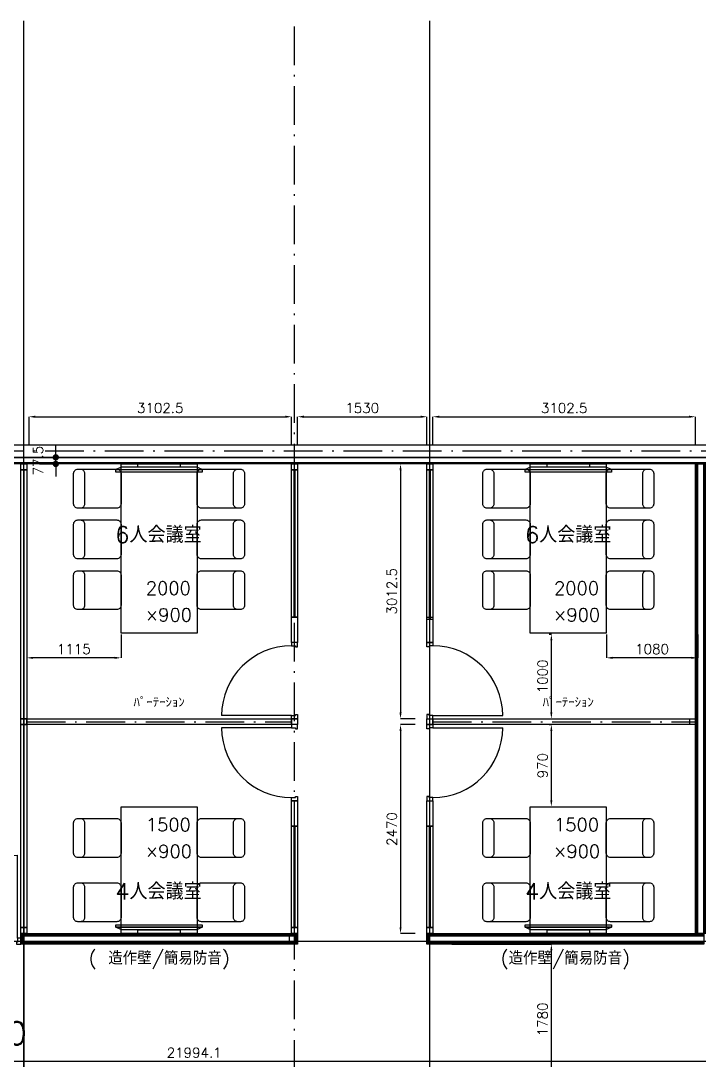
# Model space of a CAD drawing. Extents: x -120222 to -41942, y -19134 to 30932.
# Drawn here: x -91322 to -83305, y 16533 to 28821 of the extents above; entities that cross this region are included whole.
import ezdxf
from ezdxf.enums import TextEntityAlignment as Align

# ---------------------------------------------------------------- set-up
doc = ezdxf.new("R2010")
doc.units = 0
doc.header["$LTSCALE"] = 150
doc.header["$MEASUREMENT"] = 0
doc.header["$PDMODE"] = 1
doc.header["$PDSIZE"] = -2
doc.linetypes.add('ISO-10______', pattern=[4.699, 3.048, -0.762, 0.127, -0.762])
doc.layers.get('0').update_dxf_attribs({"linetype": 'CONTINUOUS'})
doc.layers.get('DEFPOINTS').update_dxf_attribs({"linetype": 'CONTINUOUS'})
for name, color, linetype in [('____-567', 7, 'CONTINUOUS'), ('____-569', 7, 'CONTINUOUS'), ('________', 7, 'CONTINUOUS'), ('____B', 7, 'CONTINUOUS'), ('____B-1', 7, 'CONTINUOUS'), ('___B', 7, 'CONTINUOUS')]:
    doc.layers.add(name, color=color, linetype=linetype)
doc.styles.get("Standard").update_dxf_attribs({"font": 'txt', "bigfont": 'BIGFONT.SHX'})
doc.dimstyles.new('KOYATSU', dxfattribs={"dimtxt": 116.375326, "dimasz": 75.111694, "dimexe": 0, "dimexo": 225, "dimgap": 45, "dimtad": 1, "dimdec": 1, "dimdsep": 46, "dimtxsty": 'Standard', "dimcen": 0, "dimadec": 0, "dimazin": 0, "dimtfac": 1, "dimtdec": 1, "dimtix": 1, "dimtmove": 2, "dimatfit": 3, "dimfxl": 1, "dimtolj": 1, "dimarcsym": 0})
doc.dimstyles.new('KOYATSU-1', dxfattribs={"dimtxt": 116.375326, "dimasz": 75.111694, "dimexe": 0, "dimexo": 150, "dimgap": 150, "dimtad": 1, "dimdec": 1, "dimdsep": 46, "dimtxsty": 'Standard', "dimcen": 0, "dimadec": 0, "dimazin": 0, "dimtfac": 1, "dimtdec": 1, "dimtix": 1, "dimtmove": 2, "dimatfit": 3, "dimfxl": 1, "dimtolj": 1, "dimarcsym": 0})

# ---------------------------------------------------------------- blocks, each defined once
blk = doc.blocks.new('____-167')
at = {"color": 1, "linetype": 'Continuous', "flags": 128}
blk.add_lwpolyline([(-105865, 19261), (-86086, 19261), (-86086, 19111), (-105865, 19111)], close=True, dxfattribs=at)
blk = doc.blocks.new('____-218')
at = {"color": 1, "linetype": 'Continuous', "flags": 128}
for points in [[(-96633, 18966), (-95613, 18966), (-95678, 18996), (-96568, 18996)], [(-96633, 18966), (-95613, 18966), (-95613, 18936), (-96633, 18936)], [(-96373, 19041), (-95873, 19041), (-95873, 18996), (-96373, 18996)]]:
    blk.add_lwpolyline(points, close=True, dxfattribs=at)
blk = doc.blocks.new('____-219')
at = {"color": 1, "linetype": 'Continuous', "flags": 128}
for points in [[(-91798, 18966), (-90778, 18966), (-90843, 18996), (-91733, 18996)], [(-91798, 18966), (-90778, 18966), (-90778, 18936), (-91798, 18936)], [(-91538, 19041), (-91038, 19041), (-91038, 18996), (-91538, 18996)]]:
    blk.add_lwpolyline(points, close=True, dxfattribs=at)
blk = doc.blocks.new('____-302')
at = {"color": 1, "linetype": 'Continuous', "flags": 128}
for points in [[(-92298, 18321, -0.414214), (-92248, 18371), (-91788, 18371, -0.414214), (-91738, 18321), (-91738, 17961, -0.414214), (-91788, 17911), (-92248, 17911, -0.414214), (-92298, 17961)], [(-92298, 18321, -0.414214), (-92248, 18371), (-92218, 18371, -0.414214), (-92168, 18321), (-92168, 17961, -0.414214), (-92218, 17911), (-92248, 17911, -0.414214), (-92298, 17961)]]:
    blk.add_lwpolyline(points, format="xyb", close=True, dxfattribs=at)
blk = doc.blocks.new('____-303')
at = {"color": 1, "linetype": 'Continuous', "flags": 128}
for points in [[(-92298, 17721, -0.414214), (-92248, 17771), (-91788, 17771, -0.414214), (-91738, 17721), (-91738, 17361, -0.414214), (-91788, 17311), (-92248, 17311, -0.414214), (-92298, 17361)], [(-92298, 17721, -0.414214), (-92248, 17771), (-92218, 17771, -0.414214), (-92168, 17721), (-92168, 17361, -0.414214), (-92218, 17311), (-92248, 17311, -0.414214), (-92298, 17361)]]:
    blk.add_lwpolyline(points, format="xyb", close=True, dxfattribs=at)
blk = doc.blocks.new('____-304')
at = {"color": 1, "linetype": 'Continuous', "flags": 128}
for points in [[(-92298, 18921, -0.414214), (-92248, 18971), (-91788, 18971, -0.414214), (-91738, 18921), (-91738, 18561, -0.414214), (-91788, 18511), (-92248, 18511, -0.414214), (-92298, 18561)], [(-92298, 18921, -0.414214), (-92248, 18971), (-92218, 18971, -0.414214), (-92168, 18921), (-92168, 18561, -0.414214), (-92218, 18511), (-92248, 18511, -0.414214), (-92298, 18561)]]:
    blk.add_lwpolyline(points, format="xyb", close=True, dxfattribs=at)
blk = doc.blocks.new('____-305')
at = {"color": 1, "linetype": 'Continuous', "flags": 128}
for points in [[(-90278, 17961, -0.414214), (-90328, 17911), (-90788, 17911, -0.414214), (-90838, 17961), (-90838, 18321, -0.414214), (-90788, 18371), (-90328, 18371, -0.414214), (-90278, 18321)], [(-90278, 17961, -0.414214), (-90328, 17911), (-90358, 17911, -0.414214), (-90408, 17961), (-90408, 18321, -0.414214), (-90358, 18371), (-90328, 18371, -0.414214), (-90278, 18321)]]:
    blk.add_lwpolyline(points, format="xyb", close=True, dxfattribs=at)
blk = doc.blocks.new('____-306')
at = {"color": 1, "linetype": 'Continuous', "flags": 128}
for points in [[(-90278, 17361, -0.414214), (-90328, 17311), (-90788, 17311, -0.414214), (-90838, 17361), (-90838, 17721, -0.414214), (-90788, 17771), (-90328, 17771, -0.414214), (-90278, 17721)], [(-90278, 17361, -0.414214), (-90328, 17311), (-90358, 17311, -0.414214), (-90408, 17361), (-90408, 17721, -0.414214), (-90358, 17771), (-90328, 17771, -0.414214), (-90278, 17721)]]:
    blk.add_lwpolyline(points, format="xyb", close=True, dxfattribs=at)
blk = doc.blocks.new('____-307')
at = {"color": 1, "linetype": 'Continuous', "flags": 128}
for points in [[(-90278, 18561, -0.414214), (-90328, 18511), (-90788, 18511, -0.414214), (-90838, 18561), (-90838, 18921, -0.414214), (-90788, 18971), (-90328, 18971, -0.414214), (-90278, 18921)], [(-90278, 18561, -0.414214), (-90328, 18511), (-90358, 18511, -0.414214), (-90408, 18561), (-90408, 18921, -0.414214), (-90358, 18971), (-90328, 18971, -0.414214), (-90278, 18921)]]:
    blk.add_lwpolyline(points, format="xyb", close=True, dxfattribs=at)
blk = doc.blocks.new('____-308')
at = {"color": 8, "linetype": 'Continuous', "flags": 128}
blk.add_lwpolyline([(-91738, 19034), (-90838, 19034), (-90838, 17034), (-91738, 17034)], close=True, dxfattribs=at)
at = {"color": 1}
for name in ['____-304', '____-307', '____-302', '____-305', '____-303', '____-306']:
    blk.add_blockref(name, (0, 0), dxfattribs=at)
blk = doc.blocks.new('____-309')
at = {"color": 1, "linetype": 'Continuous', "flags": 128}
for points in [[(-97133, 18321, -0.414214), (-97083, 18371), (-96623, 18371, -0.414214), (-96573, 18321), (-96573, 17961, -0.414214), (-96623, 17911), (-97083, 17911, -0.414214), (-97133, 17961)], [(-97133, 18321, -0.414214), (-97083, 18371), (-97053, 18371, -0.414214), (-97003, 18321), (-97003, 17961, -0.414214), (-97053, 17911), (-97083, 17911, -0.414214), (-97133, 17961)]]:
    blk.add_lwpolyline(points, format="xyb", close=True, dxfattribs=at)
blk = doc.blocks.new('____-310')
at = {"color": 1, "linetype": 'Continuous', "flags": 128}
for points in [[(-97133, 17721, -0.414214), (-97083, 17771), (-96623, 17771, -0.414214), (-96573, 17721), (-96573, 17361, -0.414214), (-96623, 17311), (-97083, 17311, -0.414214), (-97133, 17361)], [(-97133, 17721, -0.414214), (-97083, 17771), (-97053, 17771, -0.414214), (-97003, 17721), (-97003, 17361, -0.414214), (-97053, 17311), (-97083, 17311, -0.414214), (-97133, 17361)]]:
    blk.add_lwpolyline(points, format="xyb", close=True, dxfattribs=at)
blk = doc.blocks.new('____-311')
at = {"color": 1, "linetype": 'Continuous', "flags": 128}
for points in [[(-97133, 18921, -0.414214), (-97083, 18971), (-96623, 18971, -0.414214), (-96573, 18921), (-96573, 18561, -0.414214), (-96623, 18511), (-97083, 18511, -0.414214), (-97133, 18561)], [(-97133, 18921, -0.414214), (-97083, 18971), (-97053, 18971, -0.414214), (-97003, 18921), (-97003, 18561, -0.414214), (-97053, 18511), (-97083, 18511, -0.414214), (-97133, 18561)]]:
    blk.add_lwpolyline(points, format="xyb", close=True, dxfattribs=at)
blk = doc.blocks.new('____-312')
at = {"color": 1, "linetype": 'Continuous', "flags": 128}
for points in [[(-95113, 17961, -0.414214), (-95163, 17911), (-95623, 17911, -0.414214), (-95673, 17961), (-95673, 18321, -0.414214), (-95623, 18371), (-95163, 18371, -0.414214), (-95113, 18321)], [(-95113, 17961, -0.414214), (-95163, 17911), (-95193, 17911, -0.414214), (-95243, 17961), (-95243, 18321, -0.414214), (-95193, 18371), (-95163, 18371, -0.414214), (-95113, 18321)]]:
    blk.add_lwpolyline(points, format="xyb", close=True, dxfattribs=at)
blk = doc.blocks.new('____-313')
at = {"color": 1, "linetype": 'Continuous', "flags": 128}
for points in [[(-95113, 17361, -0.414214), (-95163, 17311), (-95623, 17311, -0.414214), (-95673, 17361), (-95673, 17721, -0.414214), (-95623, 17771), (-95163, 17771, -0.414214), (-95113, 17721)], [(-95113, 17361, -0.414214), (-95163, 17311), (-95193, 17311, -0.414214), (-95243, 17361), (-95243, 17721, -0.414214), (-95193, 17771), (-95163, 17771, -0.414214), (-95113, 17721)]]:
    blk.add_lwpolyline(points, format="xyb", close=True, dxfattribs=at)
blk = doc.blocks.new('____-314')
at = {"color": 1, "linetype": 'Continuous', "flags": 128}
for points in [[(-95113, 18561, -0.414214), (-95163, 18511), (-95623, 18511, -0.414214), (-95673, 18561), (-95673, 18921, -0.414214), (-95623, 18971), (-95163, 18971, -0.414214), (-95113, 18921)], [(-95113, 18561, -0.414214), (-95163, 18511), (-95193, 18511, -0.414214), (-95243, 18561), (-95243, 18921, -0.414214), (-95193, 18971), (-95163, 18971, -0.414214), (-95113, 18921)]]:
    blk.add_lwpolyline(points, format="xyb", close=True, dxfattribs=at)
blk = doc.blocks.new('____-315')
at = {"color": 8, "linetype": 'Continuous', "flags": 128}
blk.add_lwpolyline([(-96573, 19034), (-95673, 19034), (-95673, 17034), (-96573, 17034)], close=True, dxfattribs=at)
at = {"color": 1}
for name in ['____-311', '____-314', '____-309', '____-312', '____-310', '____-313']:
    blk.add_blockref(name, (0, 0), dxfattribs=at)
blk = doc.blocks.new('____-316')
at = {"color": 1, "linetype": 'Continuous', "flags": 128}
for points in [[(-90278, 14431, -0.414214), (-90328, 14381), (-90788, 14381, -0.414214), (-90838, 14431), (-90838, 14791, -0.414214), (-90788, 14841), (-90328, 14841, -0.414214), (-90278, 14791)], [(-90278, 14431, -0.414214), (-90328, 14381), (-90358, 14381, -0.414214), (-90408, 14431), (-90408, 14791, -0.414214), (-90358, 14841), (-90328, 14841, -0.414214), (-90278, 14791)]]:
    blk.add_lwpolyline(points, format="xyb", close=True, dxfattribs=at)
blk = doc.blocks.new('____-317')
at = {"color": 1, "linetype": 'Continuous', "flags": 128}
for points in [[(-92298, 14791, -0.414214), (-92248, 14841), (-91788, 14841, -0.414214), (-91738, 14791), (-91738, 14431, -0.414214), (-91788, 14381), (-92248, 14381, -0.414214), (-92298, 14431)], [(-92298, 14791, -0.414214), (-92248, 14841), (-92218, 14841, -0.414214), (-92168, 14791), (-92168, 14431, -0.414214), (-92218, 14381), (-92248, 14381, -0.414214), (-92298, 14431)]]:
    blk.add_lwpolyline(points, format="xyb", close=True, dxfattribs=at)
blk = doc.blocks.new('____-318')
at = {"color": 1, "linetype": 'Continuous', "flags": 128}
for points in [[(-90278, 13671, -0.414214), (-90328, 13621), (-90788, 13621, -0.414214), (-90838, 13671), (-90838, 14031, -0.414214), (-90788, 14081), (-90328, 14081, -0.414214), (-90278, 14031)], [(-90278, 13671, -0.414214), (-90328, 13621), (-90358, 13621, -0.414214), (-90408, 13671), (-90408, 14031, -0.414214), (-90358, 14081), (-90328, 14081, -0.414214), (-90278, 14031)]]:
    blk.add_lwpolyline(points, format="xyb", close=True, dxfattribs=at)
blk = doc.blocks.new('____-319')
at = {"color": 1, "linetype": 'Continuous', "flags": 128}
for points in [[(-92298, 14031, -0.414214), (-92248, 14081), (-91788, 14081, -0.414214), (-91738, 14031), (-91738, 13671, -0.414214), (-91788, 13621), (-92248, 13621, -0.414214), (-92298, 13671)], [(-92298, 14031, -0.414214), (-92248, 14081), (-92218, 14081, -0.414214), (-92168, 14031), (-92168, 13671, -0.414214), (-92218, 13621), (-92248, 13621, -0.414214), (-92298, 13671)]]:
    blk.add_lwpolyline(points, format="xyb", close=True, dxfattribs=at)
blk = doc.blocks.new('____-320')
at = {"color": 8, "linetype": 'Continuous', "flags": 128}
blk.add_lwpolyline([(-91738, 14981), (-90838, 14981), (-90838, 13481), (-91738, 13481)], close=True, dxfattribs=at)
at = {"color": 1}
for name in ['____-317', '____-316', '____-319', '____-318']:
    blk.add_blockref(name, (0, 0), dxfattribs=at)
blk = doc.blocks.new('____-321')
at = {"color": 1, "linetype": 'Continuous', "flags": 128}
for points in [[(-95113, 14431, -0.414214), (-95163, 14381), (-95623, 14381, -0.414214), (-95673, 14431), (-95673, 14791, -0.414214), (-95623, 14841), (-95163, 14841, -0.414214), (-95113, 14791)], [(-95113, 14431, -0.414214), (-95163, 14381), (-95193, 14381, -0.414214), (-95243, 14431), (-95243, 14791, -0.414214), (-95193, 14841), (-95163, 14841, -0.414214), (-95113, 14791)]]:
    blk.add_lwpolyline(points, format="xyb", close=True, dxfattribs=at)
blk = doc.blocks.new('____-322')
at = {"color": 1, "linetype": 'Continuous', "flags": 128}
for points in [[(-97133, 14791, -0.414214), (-97083, 14841), (-96623, 14841, -0.414214), (-96573, 14791), (-96573, 14431, -0.414214), (-96623, 14381), (-97083, 14381, -0.414214), (-97133, 14431)], [(-97133, 14791, -0.414214), (-97083, 14841), (-97053, 14841, -0.414214), (-97003, 14791), (-97003, 14431, -0.414214), (-97053, 14381), (-97083, 14381, -0.414214), (-97133, 14431)]]:
    blk.add_lwpolyline(points, format="xyb", close=True, dxfattribs=at)
blk = doc.blocks.new('____-323')
at = {"color": 1, "linetype": 'Continuous', "flags": 128}
for points in [[(-95113, 13671, -0.414214), (-95163, 13621), (-95623, 13621, -0.414214), (-95673, 13671), (-95673, 14031, -0.414214), (-95623, 14081), (-95163, 14081, -0.414214), (-95113, 14031)], [(-95113, 13671, -0.414214), (-95163, 13621), (-95193, 13621, -0.414214), (-95243, 13671), (-95243, 14031, -0.414214), (-95193, 14081), (-95163, 14081, -0.414214), (-95113, 14031)]]:
    blk.add_lwpolyline(points, format="xyb", close=True, dxfattribs=at)
blk = doc.blocks.new('____-324')
at = {"color": 1, "linetype": 'Continuous', "flags": 128}
for points in [[(-97133, 14031, -0.414214), (-97083, 14081), (-96623, 14081, -0.414214), (-96573, 14031), (-96573, 13671, -0.414214), (-96623, 13621), (-97083, 13621, -0.414214), (-97133, 13671)], [(-97133, 14031, -0.414214), (-97083, 14081), (-97053, 14081, -0.414214), (-97003, 14031), (-97003, 13671, -0.414214), (-97053, 13621), (-97083, 13621, -0.414214), (-97133, 13671)]]:
    blk.add_lwpolyline(points, format="xyb", close=True, dxfattribs=at)
blk = doc.blocks.new('____-325')
at = {"color": 8, "linetype": 'Continuous', "flags": 128}
blk.add_lwpolyline([(-96573, 14981), (-95673, 14981), (-95673, 13481), (-96573, 13481)], close=True, dxfattribs=at)
at = {"color": 1}
for name in ['____-322', '____-321', '____-324', '____-323']:
    blk.add_blockref(name, (0, 0), dxfattribs=at)
blk = doc.blocks.new('____-335')
at = {"color": 1, "linetype": 'Continuous', "flags": 128}
for points in [[(-96633, 13586), (-95613, 13586), (-95613, 13556), (-96633, 13556)], [(-96633, 13556), (-95613, 13556), (-95678, 13526), (-96568, 13526)], [(-96373, 13526), (-95873, 13526), (-95873, 13481), (-96373, 13481)]]:
    blk.add_lwpolyline(points, close=True, dxfattribs=at)
blk = doc.blocks.new('____-336')
at = {"color": 1, "linetype": 'Continuous', "flags": 128}
for points in [[(-91798, 13586), (-90778, 13586), (-90778, 13556), (-91798, 13556)], [(-91798, 13556), (-90778, 13556), (-90843, 13526), (-91733, 13526)], [(-91538, 13526), (-91038, 13526), (-91038, 13481), (-91538, 13481)]]:
    blk.add_lwpolyline(points, close=True, dxfattribs=at)
blk = doc.blocks.new('____-493')
at = {"color": 1, "linetype": 'Continuous', "flags": 128}
for points in [[(-89785, 13481), (-89785, 19034), (-89773, 19034), (-89773, 13481)], [(-89773, 13481), (-89773, 19034), (-89760, 19034), (-89760, 13481)], [(-89760, 13481), (-89760, 19034), (-89685, 19034), (-89685, 13481)], [(-89685, 13481), (-89685, 19034), (-89673, 19034), (-89673, 13481)], [(-89673, 13481), (-89673, 19034), (-89660, 19034), (-89660, 13481)]]:
    blk.add_lwpolyline(points, close=True, dxfattribs=at)
blk = doc.blocks.new('____-494')
at = {"color": 1, "linetype": 'Continuous', "flags": 128}
for points in [[(-89685, 13469), (-92958, 13469), (-92958, 13481), (-89685, 13481)], [(-89685, 13456), (-92958, 13456), (-92958, 13469), (-89685, 13469)], [(-89685, 13381), (-92958, 13381), (-92958, 13456), (-89685, 13456)], [(-89685, 13369), (-92958, 13369), (-92958, 13381), (-89685, 13381)], [(-89685, 13356), (-92958, 13356), (-92958, 13369), (-89685, 13369)]]:
    blk.add_lwpolyline(points, close=True, dxfattribs=at)
blk = doc.blocks.new('____-496')
at = {"color": 1, "linetype": 'Continuous', "flags": 128}
for points in [[(-92945, 13481), (-92945, 13356), (-92958, 13356), (-92958, 13481)], [(-92933, 13481), (-92933, 13356), (-92945, 13356), (-92945, 13481)]]:
    blk.add_lwpolyline(points, close=True, dxfattribs=at)
blk = doc.blocks.new('____-497')
at = {"color": 1, "linetype": 'Continuous', "flags": 128}
for points in [[(-97733, 13481), (-94488, 13481), (-94488, 13469), (-97733, 13469)], [(-97733, 13469), (-94488, 13469), (-94488, 13456), (-97733, 13456)], [(-97733, 13456), (-94488, 13456), (-94488, 13381), (-97733, 13381)], [(-97733, 13381), (-94488, 13381), (-94488, 13369), (-97733, 13369)], [(-97733, 13369), (-94488, 13369), (-94488, 13356), (-97733, 13356)]]:
    blk.add_lwpolyline(points, close=True, dxfattribs=at)
blk = doc.blocks.new('____-498')
at = {"color": 1, "linetype": 'Continuous', "flags": 128}
for points in [[(-97758, 13356), (-97758, 13481), (-97745, 13481), (-97745, 13356)], [(-97745, 13356), (-97745, 13481), (-97733, 13481), (-97733, 13356)]]:
    blk.add_lwpolyline(points, close=True, dxfattribs=at)
blk = doc.blocks.new('____-499')
at = {"color": 1, "linetype": 'Continuous', "flags": 128}
for points in [[(-94513, 13356), (-94513, 13481), (-94500, 13481), (-94500, 13356)], [(-94500, 13356), (-94500, 13481), (-94488, 13481), (-94488, 13356)]]:
    blk.add_lwpolyline(points, close=True, dxfattribs=at)
blk = doc.blocks.new('____-500')
at = {"color": 1, "linetype": 'Continuous', "flags": 128}
for points in [[(-86086, 19046), (-105862, 19046), (-105846, 19111), (-86086, 19111)], [(-86086, 19034), (-105866, 19034), (-105862, 19046), (-86086, 19046)]]:
    blk.add_lwpolyline(points, close=True, dxfattribs=at)
blk = doc.blocks.new('____-501')
at = {"color": 1, "linetype": 'Continuous', "flags": 128}
for points in [[(-97758, 13481), (-94488, 13481), (-94488, 13469), (-97758, 13469)], [(-97758, 13469), (-94488, 13469), (-94488, 13456), (-97758, 13456)]]:
    blk.add_lwpolyline(points, close=True, dxfattribs=at)
at = {"color": 1}
for name in ['____-500', '____-493', '____-498', '____-497', '____-499', '____-494', '____-496']:
    blk.add_blockref(name, (0, 0), dxfattribs=at)
blk = doc.blocks.new('____-517')
at = {"color": 1, "linetype": 'Continuous'}
for p, q in [((-99382, 5781), (-99382, 6747)), ((-100365, 5711), (-100365, 5781)), ((-100365, 5781), (-100348, 5781)), ((-100365, 5711), (-100365, 5781)), ((-100348, 5781), (-100348, 5720)), ((-99365, 5781), (-99382, 5781)), ((-99382, 5781), (-99382, 5720)), ((-99365, 5711), (-99365, 5781)), ((-99365, 5781), (-99365, 5781)), ((-99365, 5711), (-99365, 5781)), ((-100335, 5711), (-100365, 5711)), ((-100348, 5720), (-100335, 5720)), ((-100335, 5720), (-100335, 5711)), ((-99382, 5720), (-99396, 5720)), ((-99396, 5720), (-99396, 5711)), ((-99396, 5711), (-99365, 5711))]:
    blk.add_line(p, q, dxfattribs=at)
blk.add_arc((-99382, 5781), 966, 90, 180, dxfattribs=at)
blk = doc.blocks.new('____-518')
at = {"color": 1, "linetype": 'Continuous'}
for p, q in [((-94575, 5781), (-94575, 6747)), ((-95558, 5711), (-95558, 5781)), ((-95558, 5781), (-95541, 5781)), ((-95558, 5711), (-95558, 5781)), ((-95541, 5781), (-95541, 5720)), ((-94558, 5781), (-94575, 5781)), ((-94575, 5781), (-94575, 5720)), ((-94558, 5711), (-94558, 5781)), ((-94558, 5781), (-94558, 5781)), ((-94558, 5711), (-94558, 5781)), ((-95527, 5711), (-95558, 5711)), ((-95541, 5720), (-95527, 5720)), ((-95527, 5720), (-95527, 5711)), ((-94575, 5720), (-94588, 5720)), ((-94588, 5720), (-94588, 5711)), ((-94588, 5711), (-94558, 5711))]:
    blk.add_line(p, q, dxfattribs=at)
blk.add_arc((-94575, 5781), 966, 90, 180, dxfattribs=at)
blk = doc.blocks.new('____-519')
at = {"color": 1, "linetype": 'Continuous'}
for p, q in [((-89775, 5781), (-89775, 6747)), ((-90758, 5711), (-90758, 5781)), ((-90758, 5781), (-90741, 5781)), ((-90758, 5711), (-90758, 5781)), ((-90741, 5781), (-90741, 5720)), ((-89758, 5781), (-89775, 5781)), ((-89775, 5781), (-89775, 5720)), ((-89758, 5711), (-89758, 5781)), ((-89758, 5781), (-89758, 5781)), ((-89758, 5711), (-89758, 5781)), ((-90727, 5711), (-90758, 5711)), ((-90741, 5720), (-90727, 5720)), ((-90727, 5720), (-90727, 5711)), ((-89775, 5720), (-89788, 5720)), ((-89788, 5720), (-89788, 5711)), ((-89788, 5711), (-89758, 5711))]:
    blk.add_line(p, q, dxfattribs=at)
blk.add_arc((-89775, 5781), 966, 90, 180, dxfattribs=at)
blk = doc.blocks.new('____-520')
at = {"color": 1, "linetype": 'Continuous'}
for p, q in [((-97795, 13426), (-97795, 14404)), ((-98808, 13356), (-98808, 13426)), ((-98808, 13426), (-98771, 13426)), ((-98808, 13356), (-98808, 13426)), ((-98771, 13426), (-98771, 13380)), ((-97758, 13426), (-97795, 13426)), ((-97795, 13426), (-97795, 13380)), ((-97758, 13356), (-97758, 13426)), ((-97758, 13426), (-97758, 13426)), ((-97758, 13356), (-97758, 13426)), ((-98757, 13356), (-98808, 13356)), ((-98771, 13380), (-98757, 13380)), ((-98757, 13380), (-98757, 13356)), ((-97795, 13380), (-97808, 13380)), ((-97808, 13380), (-97808, 13356)), ((-97808, 13356), (-97758, 13356))]:
    blk.add_line(p, q, dxfattribs=at)
blk.add_arc((-97793, 13426), 978, 90, 180, dxfattribs=at)
blk = doc.blocks.new('____-521')
at = {"color": 1, "linetype": 'Continuous'}
for p, q in [((-92958, 15951), (-92888, 15951)), ((-92958, 15951), (-92888, 15951)), ((-92958, 15901), (-92958, 15951)), ((-92933, 15901), (-92958, 15901)), ((-92888, 15914), (-92933, 15914)), ((-92933, 15914), (-92933, 15901)), ((-92888, 15951), (-92888, 15951)), ((-92888, 15951), (-92888, 15914)), ((-92888, 15914), (-92062, 15914)), ((-92933, 15102), (-92958, 15102)), ((-92958, 15102), (-92958, 15051)), ((-92958, 15051), (-92888, 15051)), ((-92958, 15051), (-92888, 15051)), ((-92933, 15088), (-92933, 15102)), ((-92888, 15088), (-92933, 15088)), ((-92888, 15051), (-92888, 15088))]:
    blk.add_line(p, q, dxfattribs=at)
blk.add_arc((-92888, 15914), 826, 270, 0, dxfattribs=at)
blk = doc.blocks.new('____-522')
at = {"color": 1, "linetype": 'Continuous'}
for p, q in [((-92958, 16921), (-92888, 16921)), ((-92958, 16871), (-92958, 16921)), ((-92958, 16921), (-92888, 16921)), ((-92933, 16871), (-92958, 16871)), ((-92888, 16884), (-92933, 16884)), ((-92933, 16884), (-92933, 16871)), ((-92888, 16921), (-92888, 16884)), ((-92933, 16072), (-92958, 16072)), ((-92958, 16072), (-92958, 16021)), ((-92958, 16021), (-92888, 16021)), ((-92958, 16021), (-92888, 16021)), ((-92933, 16058), (-92933, 16072)), ((-92888, 16058), (-92933, 16058)), ((-92888, 16021), (-92888, 16058)), ((-92888, 16058), (-92062, 16058)), ((-92888, 16021), (-92888, 16021))]:
    blk.add_line(p, q, dxfattribs=at)
blk.add_arc((-92888, 16058), 826, 0, 90, dxfattribs=at)
blk = doc.blocks.new('____-523')
at = {"color": 1, "linetype": 'Continuous'}
for p, q in [((-94558, 15914), (-95384, 15914)), ((-94488, 15951), (-94558, 15951)), ((-94558, 15951), (-94558, 15951)), ((-94488, 15951), (-94558, 15951)), ((-94558, 15951), (-94558, 15914)), ((-94558, 15914), (-94512, 15914)), ((-94512, 15914), (-94512, 15901)), ((-94512, 15901), (-94488, 15901)), ((-94488, 15901), (-94488, 15951)), ((-94558, 15051), (-94558, 15088)), ((-94558, 15088), (-94512, 15088)), ((-94488, 15051), (-94558, 15051)), ((-94488, 15051), (-94558, 15051)), ((-94512, 15088), (-94512, 15102)), ((-94512, 15102), (-94488, 15102)), ((-94488, 15102), (-94488, 15051))]:
    blk.add_line(p, q, dxfattribs=at)
blk.add_arc((-94558, 15914), 826, 180, 270, dxfattribs=at)
blk = doc.blocks.new('____-524')
at = {"color": 1, "linetype": 'Continuous'}
for p, q in [((-94488, 16921), (-94558, 16921)), ((-94558, 16921), (-94558, 16884)), ((-94488, 16921), (-94558, 16921)), ((-94558, 16884), (-94512, 16884)), ((-94512, 16884), (-94512, 16871)), ((-94512, 16871), (-94488, 16871)), ((-94488, 16871), (-94488, 16921)), ((-94558, 16058), (-95384, 16058)), ((-94558, 16021), (-94558, 16058)), ((-94558, 16058), (-94512, 16058)), ((-94488, 16021), (-94558, 16021)), ((-94558, 16021), (-94558, 16021)), ((-94488, 16021), (-94558, 16021)), ((-94512, 16058), (-94512, 16072)), ((-94512, 16072), (-94488, 16072)), ((-94488, 16072), (-94488, 16021))]:
    blk.add_line(p, q, dxfattribs=at)
blk.add_arc((-94558, 16058), 826, 90, 180, dxfattribs=at)
blk = doc.blocks.new('____-525')
at = {"color": 1, "linetype": 'Continuous', "flags": 128}
for points in [[(-106663, 4821), (-106663, 5711), (-106733, 5711), (-106733, 4821)], [(-106693, 4821), (-106693, 5711), (-106703, 5711), (-106703, 4821)]]:
    blk.add_lwpolyline(points, close=True, dxfattribs=at)
blk = doc.blocks.new('____-526')
at = {"color": 1, "linetype": 'Continuous', "flags": 128}
for points in [[(-106613, 13356), (-105658, 13356), (-105658, 13426), (-106613, 13426)], [(-106613, 13386), (-105658, 13386), (-105658, 13396), (-106613, 13396)]]:
    blk.add_lwpolyline(points, close=True, dxfattribs=at)
blk = doc.blocks.new('____-527')
at = {"color": 1, "linetype": 'Continuous', "flags": 128}
for points in [[(-106613, 13426), (-106613, 14352), (-106683, 14352), (-106683, 13426)], [(-106643, 13426), (-106643, 14352), (-106653, 14352), (-106653, 13426)]]:
    blk.add_lwpolyline(points, close=True, dxfattribs=at)
blk = doc.blocks.new('____-528')
at = {"color": 1, "linetype": 'Continuous', "flags": 128}
for points in [[(-106613, 11506), (-105658, 11506), (-105658, 11576), (-106613, 11576)], [(-106613, 11536), (-105658, 11536), (-105658, 11546), (-106613, 11546)]]:
    blk.add_lwpolyline(points, close=True, dxfattribs=at)
blk = doc.blocks.new('____-529')
at = {"color": 1, "linetype": 'Continuous', "flags": 128}
for points in [[(-106663, 5711), (-105658, 5711), (-105658, 5781), (-106663, 5781)], [(-106663, 5741), (-105658, 5741), (-105658, 5751), (-106663, 5751)]]:
    blk.add_lwpolyline(points, close=True, dxfattribs=at)
blk = doc.blocks.new('____-530')
at = {"color": 1, "linetype": 'ISO-10______'}
for p, q in [((-97723, 13551), (-97723, 18964)), ((-97688, 15986), (-94558, 15986)), ((-92888, 15986), (-89785, 15986)), ((-99330, 5781), (-99330, 11506)), ((-94523, 5781), (-94523, 11506)), ((-89723, 5781), (-89723, 11506))]:
    blk.add_line(p, q, dxfattribs=at)
at = {"color": 1, "linetype": 'Continuous'}
for p, q in [((-99295, 5781), (-99365, 5781)), ((-99295, 5781), (-99365, 5781)), ((-99295, 5711), (-99365, 5711))]:
    blk.add_line(p, q, dxfattribs=at)
at = {"color": 1, "linetype": 'Continuous', "flags": 128}
for points in [[(-97758, 19034), (-97688, 19034), (-97688, 13481), (-97758, 13481)], [(-97688, 18964), (-97758, 18964), (-97758, 19034), (-97688, 19034)], [(-97688, 16021), (-97758, 16021), (-97758, 18964), (-97688, 18964)], [(-94488, 18964), (-94558, 18964), (-94558, 19034), (-94488, 19034)], [(-94488, 17221), (-94558, 17221), (-94558, 18964), (-94488, 18964)], [(-94518, 17221), (-94528, 17221), (-94528, 18964), (-94518, 18964)], [(-92958, 19034), (-92888, 19034), (-92888, 18964), (-92958, 18964)], [(-92958, 18964), (-92888, 18964), (-92888, 17196), (-92958, 17196)], [(-92928, 18964), (-92918, 18964), (-92918, 17196), (-92928, 17196)], [(-94488, 16921), (-94558, 16921), (-94558, 17221), (-94488, 17221)], [(-92958, 17221), (-92888, 17221), (-92888, 16921), (-92958, 16921)], [(-97688, 15951), (-97758, 15951), (-97758, 16021), (-97688, 16021)], [(-97688, 16021), (-94558, 16021), (-94558, 15951), (-97688, 15951)], [(-94558, 15951), (-97688, 15951), (-97688, 16021), (-94558, 16021)], [(-94488, 15951), (-94558, 15951), (-94558, 16021), (-94488, 16021)], [(-92958, 16021), (-89855, 16021), (-89855, 15951), (-92958, 15951)], [(-92958, 16021), (-92888, 16021), (-92888, 15951), (-92958, 15951)], [(-92888, 16021), (-89785, 16021), (-89785, 15951), (-92888, 15951)], [(-97688, 13551), (-97758, 13551), (-97758, 15951), (-97688, 15951)], [(-94488, 14751), (-94558, 14751), (-94558, 15051), (-94488, 15051)], [(-92958, 15051), (-92888, 15051), (-92888, 14751), (-92958, 14751)], [(-94488, 13551), (-94558, 13551), (-94558, 14751), (-94488, 14751)], [(-94518, 13551), (-94528, 13551), (-94528, 14751), (-94518, 14751)], [(-92958, 14751), (-92888, 14751), (-92888, 13551), (-92958, 13551)], [(-92928, 14751), (-92918, 14751), (-92918, 13551), (-92928, 13551)], [(-106923, 14352), (-106853, 14352), (-106853, 14422), (-106923, 14422)], [(-106853, 14422), (-106683, 14422), (-106683, 14352), (-106853, 14352)], [(-106683, 14352), (-106613, 14352), (-106613, 14422), (-106683, 14422)], [(-97688, 13481), (-97758, 13481), (-97758, 13551), (-97688, 13551)], [(-94488, 13481), (-94558, 13481), (-94558, 13551), (-94488, 13551)], [(-92958, 13551), (-92888, 13551), (-92888, 13481), (-92958, 13481)], [(-106683, 13356), (-106613, 13356), (-106613, 13426), (-106683, 13426)], [(-105658, 13356), (-105588, 13356), (-105588, 13426), (-105658, 13426)], [(-105588, 13356), (-99108, 13356), (-99108, 13426), (-105588, 13426)], [(-105587, 13386), (-99108, 13386), (-99108, 13396), (-105587, 13396)], [(-98808, 13356), (-99108, 13356), (-99108, 13426), (-98808, 13426)], [(-106923, 11951), (-106853, 11951), (-106853, 12021), (-106923, 12021)], [(-106853, 12021), (-106683, 12021), (-106683, 11951), (-106853, 11951)], [(-106683, 11951), (-106613, 11951), (-106613, 12021), (-106683, 12021)], [(-106683, 11576), (-106683, 11951), (-106613, 11951), (-106613, 11576)], [(-106683, 11506), (-106613, 11506), (-106613, 11576), (-106683, 11576)], [(-105658, 11506), (-105588, 11506), (-105588, 11576), (-105658, 11576)], [(-105588, 11576), (-99365, 11576), (-99365, 11506), (-105588, 11506)], [(-99365, 11576), (-99295, 11576), (-99295, 11506), (-99365, 11506)], [(-94558, 11506), (-99295, 11506), (-99295, 11576), (-94558, 11576)], [(-94558, 11576), (-94488, 11576), (-94488, 11506), (-94558, 11506)], [(-89688, 11506), (-94488, 11506), (-94488, 11576), (-89688, 11576)], [(-89758, 11576), (-89688, 11576), (-89688, 11506), (-89758, 11506)], [(-105588, 11546), (-99365, 11546), (-99365, 11536), (-105588, 11536)], [(-99365, 11506), (-99295, 11506), (-99295, 5781), (-99365, 5781)], [(-94558, 11536), (-99295, 11536), (-99295, 11546), (-94558, 11546)], [(-94558, 11506), (-94488, 11506), (-94488, 5781), (-94558, 5781)], [(-89758, 11536), (-94488, 11536), (-94488, 11546), (-89758, 11546)], [(-89758, 11506), (-89688, 11506), (-89688, 5781), (-89758, 5781)], [(-106733, 5711), (-106663, 5711), (-106663, 5781), (-106733, 5781)], [(-106733, 5711), (-106663, 5711), (-106663, 5781), (-106733, 5781)], [(-105658, 5711), (-105588, 5711), (-105588, 5781), (-105658, 5781)], [(-105588, 5781), (-100365, 5781), (-100365, 5711), (-105588, 5711)], [(-100665, 5781), (-100365, 5781), (-100365, 5711), (-100665, 5711)], [(-99365, 5781), (-99295, 5781), (-99295, 5711), (-99365, 5711)], [(-99295, 5781), (-95558, 5781), (-95558, 5711), (-99295, 5711)], [(-95858, 5781), (-95558, 5781), (-95558, 5711), (-95858, 5711)], [(-94558, 5781), (-94488, 5781), (-94488, 5711), (-94558, 5711)], [(-94488, 5781), (-90758, 5781), (-90758, 5711), (-94488, 5711)], [(-91058, 5781), (-90758, 5781), (-90758, 5711), (-91058, 5711)], [(-89758, 5781), (-89688, 5781), (-89688, 5711), (-89758, 5711)], [(-105588, 5751), (-100365, 5751), (-100365, 5741), (-105588, 5741)], [(-99295, 5751), (-95558, 5751), (-95558, 5741), (-99295, 5741)], [(-94488, 5751), (-90758, 5751), (-90758, 5741), (-94488, 5741)], [(-106964, 4751), (-106894, 4751), (-106894, 4821), (-106964, 4821)], [(-106894, 4821), (-106733, 4821), (-106733, 4751), (-106894, 4751)], [(-106733, 4751), (-106663, 4751), (-106663, 4821), (-106733, 4821)]]:
    blk.add_lwpolyline(points, close=True, dxfattribs=at)
at = {"color": 2, "linetype": 'Continuous'}
blk.add_point((-96926, 8644), dxfattribs=at)
at = {"color": 1}
for name in ['____-524', '____-522', '____-523', '____-521', '____-520', '____-527', '____-526', '____-528', '____-517', '____-518', '____-519', '____-529', '____-525']:
    blk.add_blockref(name, (0, 0), dxfattribs=at)
blk = doc.blocks.new('*D559')
at = {"layer": '________', "color": 0, "linetype": 'Continuous', "lineweight": -2, "transparency": 16777216}
for p, q in [((-91252, 21565), (-91252, 21290)), ((-90137, 21565), (-90137, 21290)), ((-90213, 21290), (-91177, 21290))]:
    blk.add_line(p, q, dxfattribs=at)
at = {"layer": '________', "color": 0, "linetype": 'Continuous', "transparency": 16777216}
for points in [[(-91177, 21302), (-91177, 21277), (-91252, 21290)], [(-90213, 21302), (-90213, 21277), (-90137, 21290)]]:
    blk.add_solid(points, dxfattribs=at)
at = {"layer": 'DEFPOINTS', "color": 0, "linetype": 'Continuous', "transparency": 16777216}
for p in [(-91252, 21790), (-90137, 21790), (-91252, 21290)]:
    blk.add_point(p, dxfattribs=at)
at = {"layer": '________', "color": 0, "linetype": 'Continuous', "transparency": 16777216, "insert": (-90695, 21393), "char_height": 116.4, "attachment_point": 5}
blk.add_mtext('\\A1;1115', dxfattribs=at)
blk = doc.blocks.new('*D560')
at = {"layer": '________', "color": 0, "linetype": 'Continuous', "lineweight": -2, "transparency": 16777216}
for p, q in [((-84402, 21565), (-84402, 21290)), ((-83322, 21565), (-83322, 21290)), ((-83398, 21290), (-84327, 21290))]:
    blk.add_line(p, q, dxfattribs=at)
at = {"layer": '________', "color": 0, "linetype": 'Continuous', "transparency": 16777216}
for points in [[(-84327, 21302), (-84327, 21277), (-84402, 21290)], [(-83398, 21302), (-83398, 21277), (-83322, 21290)]]:
    blk.add_solid(points, dxfattribs=at)
at = {"layer": 'DEFPOINTS', "color": 0, "linetype": 'Continuous', "transparency": 16777216}
for p in [(-84402, 21790), (-83322, 21790), (-84402, 21290)]:
    blk.add_point(p, dxfattribs=at)
at = {"layer": '________', "color": 0, "linetype": 'Continuous', "transparency": 16777216, "insert": (-83862, 21393), "char_height": 116.4, "attachment_point": 5}
blk.add_mtext('\\A1;1080', dxfattribs=at)
blk = doc.blocks.new('*D565')
at = {"layer": '________', "color": 0, "linetype": 'Continuous', "lineweight": -2, "transparency": 16777216}
for p, q in [((-86227, 17905), (-85052, 17905)), ((-85052, 16200), (-85052, 17830)), ((-86227, 16125), (-85052, 16125))]:
    blk.add_line(p, q, dxfattribs=at)
at = {"layer": '________', "color": 0, "linetype": 'Continuous', "transparency": 16777216}
for points in [[(-85065, 17830), (-85040, 17830), (-85052, 17905)], [(-85065, 16200), (-85040, 16200), (-85052, 16125)]]:
    blk.add_solid(points, dxfattribs=at)
at = {"layer": 'DEFPOINTS', "color": 0, "linetype": 'Continuous', "transparency": 16777216}
for p in [(-86452, 17905), (-85052, 17905), (-86452, 16125)]:
    blk.add_point(p, dxfattribs=at)
at = {"layer": '________', "color": 0, "linetype": 'Continuous', "transparency": 16777216, "insert": (-85156, 17015), "char_height": 116.4, "attachment_point": 5, "rotation": 90}
blk.add_mtext('\\A1;1780', dxfattribs=at)
blk = doc.blocks.new('*D574')
at = {"layer": '________', "color": 0, "linetype": 'Continuous', "lineweight": -2, "transparency": 16777216}
for p, q in [((-86452, 23807), (-86452, 24140)), ((-86377, 24140), (-83425, 24140)), ((-83350, 23807), (-83350, 24140))]:
    blk.add_line(p, q, dxfattribs=at)
at = {"layer": '________', "color": 0, "linetype": 'Continuous', "transparency": 16777216}
for points in [[(-86377, 24153), (-86377, 24127), (-86452, 24140)], [(-83425, 24153), (-83425, 24127), (-83350, 24140)]]:
    blk.add_solid(points, dxfattribs=at)
at = {"layer": 'DEFPOINTS', "color": 0, "linetype": 'Continuous', "transparency": 16777216}
for p in [(-83350, 24140), (-86452, 23582), (-83350, 23582)]:
    blk.add_point(p, dxfattribs=at)
at = {"layer": '________', "color": 0, "linetype": 'Continuous', "transparency": 16777216, "insert": (-84901, 24243), "char_height": 116.4, "attachment_point": 5}
blk.add_mtext('\\A1;3102.5', dxfattribs=at)
blk = doc.blocks.new('*D575')
at = {"layer": '________', "color": 0, "linetype": 'Continuous', "lineweight": -2, "transparency": 16777216}
for p, q in [((-91225, 23807), (-91225, 24140)), ((-91150, 24140), (-88198, 24140)), ((-88122, 23807), (-88122, 24140))]:
    blk.add_line(p, q, dxfattribs=at)
at = {"layer": '________', "color": 0, "linetype": 'Continuous', "transparency": 16777216}
for points in [[(-91150, 24153), (-91150, 24127), (-91225, 24140)], [(-88198, 24153), (-88198, 24127), (-88122, 24140)]]:
    blk.add_solid(points, dxfattribs=at)
at = {"layer": 'DEFPOINTS', "color": 0, "linetype": 'Continuous', "transparency": 16777216}
for p in [(-88122, 24140), (-91225, 23582), (-88122, 23582)]:
    blk.add_point(p, dxfattribs=at)
at = {"layer": '________', "color": 0, "linetype": 'Continuous', "transparency": 16777216, "insert": (-89674, 24243), "char_height": 116.4, "attachment_point": 5}
blk.add_mtext('\\A1;3102.5', dxfattribs=at)
blk = doc.blocks.new('*D577')
at = {"layer": '________', "color": 0, "linetype": 'Continuous', "lineweight": -2, "transparency": 16777216}
for p, q in [((-88052, 23807), (-88052, 24140)), ((-87977, 24140), (-86598, 24140)), ((-86522, 23807), (-86522, 24140))]:
    blk.add_line(p, q, dxfattribs=at)
at = {"layer": '________', "color": 0, "linetype": 'Continuous', "transparency": 16777216}
for points in [[(-87977, 24153), (-87977, 24127), (-88052, 24140)], [(-86598, 24153), (-86598, 24127), (-86522, 24140)]]:
    blk.add_solid(points, dxfattribs=at)
at = {"layer": 'DEFPOINTS', "color": 0, "linetype": 'Continuous', "transparency": 16777216}
for p in [(-86522, 24140), (-88052, 23582), (-86522, 23582)]:
    blk.add_point(p, dxfattribs=at)
at = {"layer": '________', "color": 0, "linetype": 'Continuous', "transparency": 16777216, "insert": (-87287, 24243), "char_height": 116.4, "attachment_point": 5}
blk.add_mtext('\\A1;1530', dxfattribs=at)
blk = doc.blocks.new('*D579')
at = {"layer": '________', "color": 0, "linetype": 'Continuous', "lineweight": -2, "transparency": 16777216}
for p, q in [((-86660, 23582), (-86835, 23582)), ((-86835, 23507), (-86835, 20645)), ((-86660, 20570), (-86835, 20570))]:
    blk.add_line(p, q, dxfattribs=at)
at = {"layer": '________', "color": 0, "linetype": 'Continuous', "transparency": 16777216}
for points in [[(-86847, 23507), (-86822, 23507), (-86835, 23582)], [(-86847, 20645), (-86822, 20645), (-86835, 20570)]]:
    blk.add_solid(points, dxfattribs=at)
at = {"layer": 'DEFPOINTS', "color": 0, "linetype": 'Continuous', "transparency": 16777216}
for p in [(-86435, 23582), (-86835, 20570), (-86435, 20570)]:
    blk.add_point(p, dxfattribs=at)
at = {"layer": '________', "color": 0, "linetype": 'Continuous', "transparency": 16777216, "insert": (-86938, 22076), "char_height": 116.4, "attachment_point": 5, "rotation": 90}
blk.add_mtext('\\A1;3012.5', dxfattribs=at)
blk = doc.blocks.new('*D580')
at = {"layer": '________', "color": 0, "linetype": 'Continuous', "lineweight": -2, "transparency": 16777216}
for p, q in [((-86660, 20500), (-86835, 20500)), ((-86835, 20425), (-86835, 18105)), ((-86660, 18030), (-86835, 18030))]:
    blk.add_line(p, q, dxfattribs=at)
at = {"layer": '________', "color": 0, "linetype": 'Continuous', "transparency": 16777216}
for points in [[(-86847, 20425), (-86822, 20425), (-86835, 20500)], [(-86847, 18105), (-86822, 18105), (-86835, 18030)]]:
    blk.add_solid(points, dxfattribs=at)
at = {"layer": 'DEFPOINTS', "color": 0, "linetype": 'Continuous', "transparency": 16777216}
for p in [(-86435, 20500), (-86835, 18030), (-86435, 18030)]:
    blk.add_point(p, dxfattribs=at)
at = {"layer": '________', "color": 0, "linetype": 'Continuous', "transparency": 16777216, "insert": (-86938, 19265), "char_height": 116.4, "attachment_point": 5, "rotation": 90}
blk.add_mtext('\\A1;2470', dxfattribs=at)
blk = doc.blocks.new('*D583')
at = {"layer": '________', "color": 0, "linetype": 'Continuous', "lineweight": -2, "transparency": 16777216}
for p, q in [((-100271, 16575), (-100271, 16518)), ((-78352, 16518), (-100195, 16518)), ((-78276, 16575), (-78276, 16518))]:
    blk.add_line(p, q, dxfattribs=at)
at = {"layer": '________', "color": 0, "linetype": 'Continuous', "transparency": 16777216}
for points in [[(-100195, 16530), (-100195, 16505), (-100271, 16518)], [(-78352, 16530), (-78352, 16505), (-78276, 16518)]]:
    blk.add_solid(points, dxfattribs=at)
at = {"layer": 'DEFPOINTS', "color": 0, "linetype": 'Continuous', "transparency": 16777216}
for p in [(-100271, 16518), (-100271, 16350), (-78276, 16350)]:
    blk.add_point(p, dxfattribs=at)
at = {"layer": '________', "color": 0, "linetype": 'Continuous', "transparency": 16777216, "insert": (-89274, 16621), "char_height": 116.38, "attachment_point": 5}
blk.add_mtext('\\A1;21994.1', dxfattribs=at)
blk = doc.blocks.new('*D586')
at = {"layer": '____B-1', "color": 0, "linetype": 'Continuous', "lineweight": -2, "transparency": 16777216}
for p, q in [((-85077, 21570), (-85052, 21570)), ((-85052, 20645), (-85052, 21495)), ((-85077, 20570), (-85052, 20570))]:
    blk.add_line(p, q, dxfattribs=at)
at = {"layer": '____B-1', "color": 0, "linetype": 'Continuous', "transparency": 16777216}
for points in [[(-85065, 21495), (-85040, 21495), (-85052, 21570)], [(-85065, 20645), (-85040, 20645), (-85052, 20570)]]:
    blk.add_solid(points, dxfattribs=at)
at = {"layer": 'DEFPOINTS', "color": 0, "linetype": 'Continuous', "transparency": 16777216}
for p in [(-85302, 21570), (-85052, 21570), (-85302, 20570)]:
    blk.add_point(p, dxfattribs=at)
at = {"layer": '____B-1', "color": 0, "linetype": 'Continuous', "transparency": 16777216, "insert": (-85156, 21070), "char_height": 116.4, "attachment_point": 5, "rotation": 90}
blk.add_mtext('\\A1;1000', dxfattribs=at)
blk = doc.blocks.new('*D587')
at = {"layer": '____B-1', "color": 0, "linetype": 'Continuous', "lineweight": -2, "transparency": 16777216}
for p, q in [((-85077, 20500), (-85052, 20500)), ((-85052, 19605), (-85052, 20425)), ((-85077, 19530), (-85052, 19530))]:
    blk.add_line(p, q, dxfattribs=at)
at = {"layer": '____B-1', "color": 0, "linetype": 'Continuous', "transparency": 16777216}
for points in [[(-85065, 20425), (-85040, 20425), (-85052, 20500)], [(-85065, 19605), (-85040, 19605), (-85052, 19530)]]:
    blk.add_solid(points, dxfattribs=at)
at = {"layer": 'DEFPOINTS', "color": 0, "linetype": 'Continuous', "transparency": 16777216}
for p in [(-85302, 20500), (-85052, 20500), (-85302, 19530)]:
    blk.add_point(p, dxfattribs=at)
at = {"layer": '____B-1', "color": 0, "linetype": 'Continuous', "transparency": 16777216, "insert": (-85156, 20015), "char_height": 116.4, "attachment_point": 5, "rotation": 90}
blk.add_mtext('\\A1;970', dxfattribs=at)
blk = doc.blocks.new('_DOT')
at = {"color": 0, "linetype": 'ByBlock'}
blk.add_line((-0.5, 0), (-1, 0), dxfattribs=at)
at = {"color": 0, "linetype": 'ByBlock', "const_width": 0.5}
blk.add_lwpolyline([(-0.25, 0, 1), (0.25, 0, 1)], format="xyb", close=True, dxfattribs=at)
blk = doc.blocks.new('*D662')
at = {"layer": '___B', "color": 0, "lineweight": -2, "transparency": 16777216}
for p, q in [((-90909, 23735), (-90909, 23810)), ((-91102, 23660), (-90909, 23660)), ((-90909, 23582), (-90909, 23660)), ((-91102, 23582), (-90909, 23582)), ((-90909, 23507), (-90909, 23432))]:
    blk.add_line(p, q, dxfattribs=at)
at = {"layer": 'DEFPOINTS', "color": 0, "transparency": 16777216}
for p in [(-91252, 23660), (-90909, 23660), (-91252, 23582)]:
    blk.add_point(p, dxfattribs=at)
at = {"layer": '___B', "color": 0, "lineweight": -2, "transparency": 16777216, "xscale": 75.11169433593749, "yscale": 75.11169433593749, "zscale": 75.11169433593749}
for p, rotation in [((-90909, 23660), 270), ((-90909, 23582), 90)]:
    blk.add_blockref('_DOT', p, dxfattribs=dict(at, rotation=rotation))
at = {"layer": '___B', "color": 0, "transparency": 16777216, "insert": (-91118, 23621), "char_height": 116.4, "attachment_point": 5, "rotation": 90}
blk.add_mtext('\\A1;77.5', dxfattribs=at)

msp = doc.modelspace()

# ---------------------------------------------------------------- linework, layer by layer
at = {"layer": '____B', "color": 6, "linetype": 'ISO-10______'}
for p, q in [((-88087.45335, -18224.63715), (-88087.45335, 28821.32986)), ((-41943.00752, 23734.71684), (-107847.23944, 23734.71684))]:
    msp.add_line(p, q, dxfattribs=at)
at = {"layer": '___B', "color": 5}
for p, q in [((-91287.45335, -18224.63715), (-91287.45335, 28821.32986)), ((-86487.45331, -18224.63715), (-86487.45331, 28821.32986)), ((-109023.35209, 17939.71684), (-41942.1314, 17939.71684))]:
    msp.add_line(p, q, dxfattribs=at)
at = {"layer": '___B'}
for p, q in [((-91287.45335, 23512.21686), (-91287.45335, -18224.63715)), ((-88077.45335, 18004.71684), (-88152.45335, 18004.71684)), ((-88152.45335, 18004.71684), (-88152.45335, 17929.71684)), ((-88077.45335, 17929.71684), (-88077.45335, 18004.71684)), ((-88152.45335, 17929.71684), (-88077.45335, 17929.71684))]:
    msp.add_line(p, q, dxfattribs=at)

# ---------------------------------------------------------------- block references
at = {"layer": '____-567', "color": 0}
msp.add_blockref('____-167', (6435.10495, 4548.69799), dxfattribs=at)
at = {"layer": '____-569', "color": 0}
for name in ['____-501', '____-530']:
    msp.add_blockref(name, (6435.10495, 4548.69799), dxfattribs=at)
at = {"layer": '___B', "color": 0}
for name in ['____-315', '____-218', '____-308', '____-219', '____-325', '____-320', '____-335', '____-336']:
    msp.add_blockref(name, (6435.10495, 4548.69799), dxfattribs=at)

# ---------------------------------------------------------------- texts
at = {"layer": '____-569', "color": 0}
for s, height, p in [('ﾊﾟｰﾃｰｼｮﾝ', 116.375326, (-89687.45335, 20762)), ('ﾊﾟｰﾃｰｼｮﾝ', 116.375326, (-84852.45335, 20762)), ('( 造作壁/簡易防音)', 155.1671007, (-89687.45335, 17740)), ('(造作壁/簡易防音)', 155.167101, (-84887.45335, 17740))]:
    msp.add_text(s, height=height, dxfattribs=at).set_placement(p, align=Align.MIDDLE_CENTER)
at = {"layer": '____B', "color": 0}
msp.add_text('CH:2800･2350', height=271.5424262, dxfattribs=at).set_placement((-92580.14146, 16851.15104), align=Align.MIDDLE_CENTER)
at = {"layer": '___B', "color": 0}
for s, p in [('6人会議室', (-89694.95331, 22746.83143)), ('6人会議室', (-84852.45335, 22746.83143)), ('4人会議室', (-89694.95331, 18529.38333)), ('4人会議室', (-84852.45335, 18529.38333))]:
    msp.add_text(s, height=193.958876, dxfattribs=at).set_placement(p, align=Align.MIDDLE_CENTER)
for s, p in [('2000 ', (-89844.66679, 22112.69167)), ('2000 ', (-85020.62009, 22112.69167)), ('×900', (-89844.66679, 21797.30833)), ('×900', (-85020.62009, 21797.30833)), ('1500 ', (-89844.66679, 19317.40851)), ('1500 ', (-85020.62009, 19317.40851)), ('×900', (-89844.66679, 19002.02518)), ('×900', (-85020.62009, 19002.02518))]:
    msp.add_text(s, height=155.167101, dxfattribs=at).set_placement(p, align=Align.MIDDLE_LEFT)

# ---------------------------------------------------------------- dimensions: what is measured, and where the dimension line sits
at = {"layer": '________', "color": 0, "linetype": 'Continuous'}
for base, p1, p2, picture, middle in [((-88122.45335, 24140), (-91224.95335, 23582.21686), (-88122.45335, 23582.21686), '*D575', (-89673.70335, 24243.18766)), ((-86522.45331, 24140), (-88052.45335, 23582.21686), (-86522.45331, 23582.21686), '*D577', (-87287.45333, 24243.18766)), ((-83349.95331, 24140), (-86452.45331, 23582.21686), (-83349.95331, 23582.21686), '*D574', (-84901.20331, 24243.18766)), ((-91252.45335, 21289.71686), (-90137.45335, 21789.71686), (-91252.45335, 21789.71686), '*D559', (-90694.95335, 21392.90452)), ((-84402.45335, 21289.71686), (-83322.45335, 21789.71686), (-84402.45335, 21789.71686), '*D560', (-83862.45335, 21392.90452)), ((-100270.59063, 16517.96855), (-78276.45326, 16349.98961), (-100270.59063, 16349.98961), '*D583', (-89273.52194, 16621.15621))]:
    dim = msp.add_linear_dim(base=base, p1=p1, p2=p2, dimstyle='KOYATSU', dxfattribs=at)
    dim.commit()
    dim.dimension.update_dxf_attribs({"geometry": picture, "text_midpoint": middle})
for base, p1, p2, picture, middle in [((-86834.95331, 20569.71684), (-86434.95331, 23582.21686), (-86434.95331, 20569.71684), '*D579', (-86938.14097, 22075.96685)), ((-86834.95331, 18029.71684), (-86434.95331, 20499.71684), (-86434.95331, 18029.71684), '*D580', (-86938.14097, 19264.71684)), ((-85052.45335, 17904.71684), (-86452.45335, 16124.71684), (-86452.45335, 17904.71684), '*D565', (-85155.64101, 17014.71684))]:
    dim = msp.add_linear_dim(base=base, p1=p1, p2=p2, angle=270, dimstyle='KOYATSU', dxfattribs=at)
    dim.commit()
    dim.dimension.update_dxf_attribs({"geometry": picture, "text_midpoint": middle})
at = {"layer": '____B-1', "color": 0, "linetype": 'Continuous'}
for base, p1, p2, picture, middle in [((-85052.45335, 21569.71684), (-85302.45335, 20569.71684), (-85302.45335, 21569.71684), '*D586', (-85155.64101, 21069.71684)), ((-85052.45335, 20499.71684), (-85302.45335, 19529.71684), (-85302.45335, 20499.71684), '*D587', (-85155.64101, 20014.71684))]:
    dim = msp.add_linear_dim(base=base, p1=p1, p2=p2, angle=270, dimstyle='KOYATSU', dxfattribs=at)
    dim.commit()
    dim.dimension.update_dxf_attribs({"geometry": picture, "text_midpoint": middle})
at = {"layer": '___B'}
dim = msp.add_linear_dim(base=(-90909.4948, 23659.71685), p1=(-91252.45335, 23582.21686), p2=(-91252.45335, 23659.71685), angle=90, dimstyle='KOYATSU-1', override={"dimdec": 4, "dimpost": '<>', "dimblk": 'DOT', "dimblk1": 'DOT', "dimblk2": 'DOT', "dimtdec": 4, "dimtmove": 0, "dimldrblk": 'DOT', "dimtzin": 0}, dxfattribs=at)
dim.commit()
dim.dimension.update_dxf_attribs({"geometry": '*D662', "text_midpoint": (-91117.68247, 23620.96685)})

doc.saveas('drawing.dxf')
